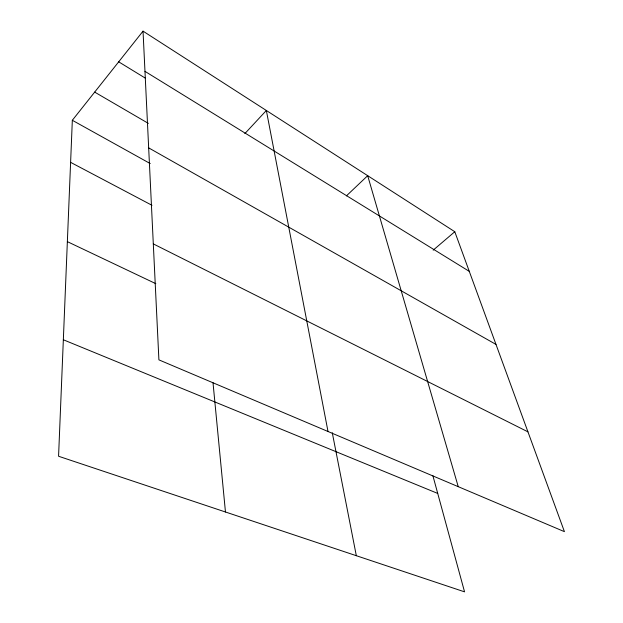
<?xml version="1.0" encoding="UTF-8"?>
<svg xmlns="http://www.w3.org/2000/svg" width="623" height="623" viewBox="0 0 623 623"><rect width="100%" height="100%" fill="white"/><g stroke="black" fill="none" stroke-linecap="round" stroke-linejoin="round"><path stroke-width="0.93" d="M143.033 31.15L158.904 359.86L564.43 531.653L454.79 231.725L143.033 31.15L72.33 120.286L58.57 456.254L464.556 591.85L432.868 475.629M244.87 133.595L266.348 110.489L328.01 431.498M346.396 195.887L367.687 175.686L458.24 486.672M433.187 250.166L454.79 231.725M63.344 339.769L437.712 493.424M67.362 241.646L155.828 283.683M153.305 243.897L527.946 431.856M70.609 162.346L152.004 205.302M72.33 120.286L150.229 163.576M148.671 147.869L495.986 344.418M94.68 92.111L148.352 123.385M118.697 61.833L145.097 78M144.972 71.349L469.283 271.371M332.277 432.744L356.325 555.7M213.004 382.662L225.464 511.997"/></g></svg>
